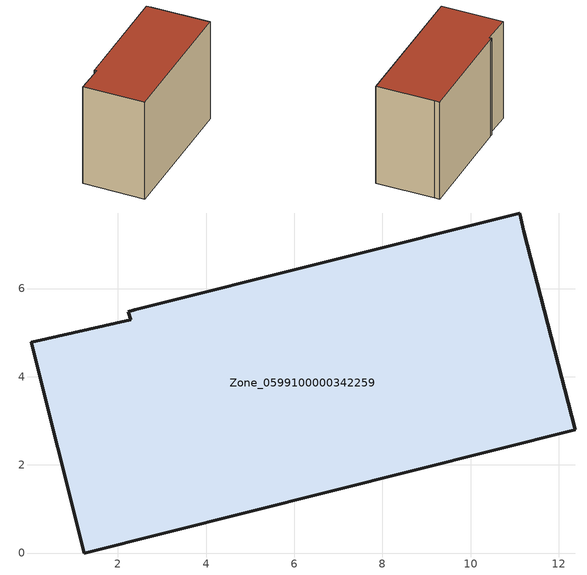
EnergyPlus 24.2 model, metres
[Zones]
Zone_0599100000342259
 floor ground (C_G): 11.12,7.71 11.21,7.3 12.38,2.79 1.23,0 0.03,4.78 2.29,5.29 2.24,5.47 2.38,5.52 z0
 wall outside (C_F): 11.21,7.3 11.12,7.71 2.38,5.52 2.24,5.47 2.29,5.29 0.03,4.78 1.23,0 12.38,2.79 11.21,7.3 z0:8.45
 roof outside (C_R): 12.38,2.79 11.21,7.3 11.12,7.71 2.38,5.52 2.24,5.47 2.29,5.29 0.03,4.78 1.23,0 z8.45
[BUILDING]
Pand.0599100000342259: North Axis=0; Terrain=City; Loads Convergence Tolerance Value=0.04; Temperature Convergence Tolerance Value=0.4; Solar Distribution=FullExterior; Maximum Number of Warmup Days=25; Minimum Number of Warmup Days=1
[Site:Location]
Rotterdam.The.Hague.AP_ZH_NLD Design_Conditions: Latitude=51.96; Longitude=4.45; Time Zone=1; Elevation=-4.5
[SITE:GROUNDTEMPERATURE:BUILDINGSURFACE]
18, 18, 18, 18, 18, 18, 18, 18, 18, 18, 18, 18
[MATERIAL] Thermal Absorptance=0.9; Solar Absorptance=0.7; Visible Absorptance=0.7
Name | Roughness | Thickness | Conductivity | Density | Specific Heat
G.TC.1992-2005 | MediumSmooth | 0.15 | 0.06 | 540 | 1210
F.TC.1992-2005 | Rough | 0.3 | 0.12 | 1920 | 840
R.TC.1992-2005 | MediumRough | 0.2 | 0.08 | 1500 | 1000
[CONSTRUCTION]
C_G: G.TC.1992-2005
C_F: F.TC.1992-2005
C_R: R.TC.1992-2005
[ZONE]
Zone_0599100000342259: Type=1; Multiplier=1; Ceiling Height=Autocalculate; Volume=Autocalculate; Floor Area=autocalculate; Part of Total Floor Area=Yes
[ZONEINFILTRATION:DESIGNFLOWRATE]
Infil_Zone_0599100000342259: Zone or ZoneList or Space or SpaceList=Zone_0599100000342259; Schedule=AlwaysOn; Design Flow Rate Calculation Method=Flow/Area; Flow Rate per Floor Area=0.0015; Constant Term Coefficient=1; Temperature Term Coefficient=0; Velocity Term Coefficient=0; Velocity Squared Term Coefficient=0
[HVACTEMPLATE:ZONE:IDEALLOADSAIRSYSTEM]
Zone_0599100000342259: Maximum Heating Supply Air Temperature=50; Minimum Cooling Supply Air Temperature=13; Maximum Heating Supply Air Humidity Ratio=0.0156; Minimum Cooling Supply Air Humidity Ratio=0.0077; Heating Limit=NoLimit; Cooling Limit=NoLimit; Dehumidification Control Type=ConstantSensibleHeatRatio; Cooling Sensible Heat Ratio=0.7; Dehumidification Setpoint=60; Humidification Control Type=None; Humidification Setpoint=30; Outdoor Air Method=None; Outdoor Air Flow Rate per Person=0.00944; Outdoor Air Flow Rate per Zone Floor Area=0; Outdoor Air Flow Rate per Zone=0; Demand Controlled Ventilation Type=None; Outdoor Air Economizer Type=NoEconomizer; Heat Recovery Type=None; Sensible Heat Recovery Effectiveness=0.7; Latent Heat Recovery Effectiveness=0.65
[ZONECONTROL:THERMOSTAT]
ThermostatControl_Zone_0599100000342259: Zone or ZoneList=Zone_0599100000342259; Control Type Schedule=DualSetpointControlType; Control 1=Thermostat_Zone_0599100000342259; Temperature Difference Between Cutout And Setpoint=0
[THERMOSTATSETPOINT:DUALSETPOINT]
Thermostat_Zone_0599100000342259: Heating Setpoint Temperature Schedule=HeatingSetpoint_Zone_0599100000342259; Cooling Setpoint Temperature Schedule=CoolingSetpoint_Zone_0599100000342259
[SCHEDULE:COMPACT]
HeatingSetpoint_Zone_0599100000342259: Through: 12/31, For: AllDays, Until: 24:00, 21
CoolingSetpoint_Zone_0599100000342259: Through: 12/31, For: AllDays, Until: 24:00, 24
DualSetpointControlType: Through: 12/31, For: AllDays, Until: 24:00, 4
AlwaysOn: Through: 12/31, For: AllDays, Until: 24:00, 1
